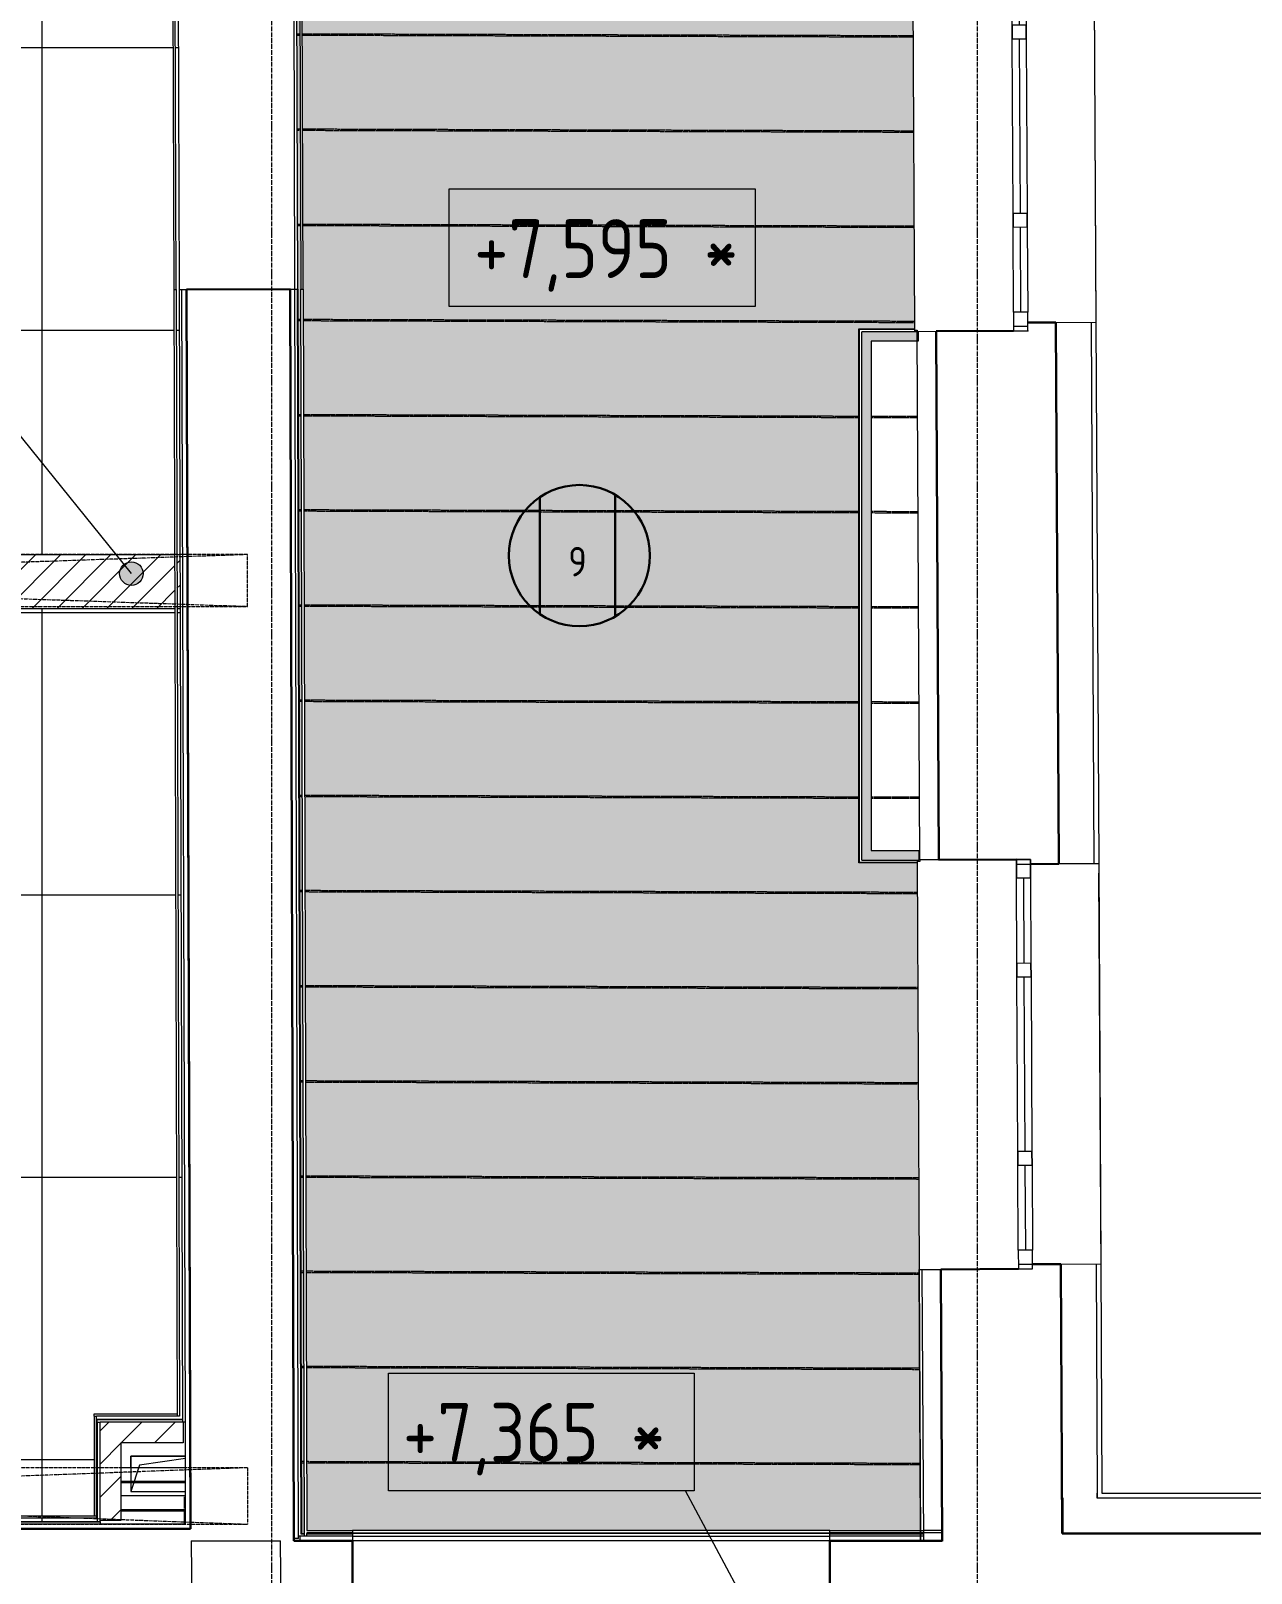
# Model space of a CAD drawing. Header units: millimetres. Extents: x -10474 to 67905, y -3824 to 44223.
# Drawn here: x -1025 to 4163, y 20443 to 26997 of the extents above; entities that cross this region are included whole.
import ezdxf

# ---------------------------------------------------------------- set-up
doc = ezdxf.new("R2010")
doc.units = ezdxf.units.MM
for name, pattern in [('ADSK_Линия сетки', [25, 20, -2.5, 0, -2.5]), ('ADSK_Штрих_ш3 п1_5', [4.5, 3, -1.5]), ('ADSK_Штрихпунктирная 2 точки_ш15 п1_5 п1_5 п1_5', [19.5, 15, -1.5, 0, -1.5, 0, -1.5])]:
    doc.linetypes.add(name, pattern=pattern)
for name, color, linetype, lineweight in [('_ Окна', 7, 'Continuous', 9), ('Аннотация', 7, 'Continuous', 20), ('Каркас', 7, 'Continuous', 18), ('Марки', 7, 'Continuous', 20), ('Обобщенные модели', 7, 'Continuous', 18), ('Окна', 7, 'Continuous', 9), ('Оси', 7, 'Continuous', 9), ('Отметки', 7, 'Continuous', 9), ('Перекрытие', 7, 'Continuous', 18), ('Потолки', 7, 'Continuous', 9), ('Потолки штриховка', 7, 'Continuous', 9), ('Стены внутренние', 7, 'Continuous', 18), ('Стены наружные', 7, 'Continuous', 18), ('Стены несущие', 7, 'Continuous', 30), ('Стены отделка', 7, 'Continuous', 30), ('Стены штриховка', 7, 'Continuous', 9)]:
    doc.layers.add(name, color=color, linetype=linetype, lineweight=lineweight)
doc.layers.add('Линии', color=7, linetype='Continuous', lineweight=9, true_color=0x00a600)
doc.styles.add('GOST Common_2', font='GOST_Common.ttf', dxfattribs={"width": 0.9, "height": 250})
doc.styles.add('GOST Common_4', font='GOST_Common.ttf', dxfattribs={"width": 0.9, "height": 125})
pattern_1 = [(45, (0, 0), (-70.7107, 70.7107), [])]

# ---------------------------------------------------------------- blocks, each defined once
blk = doc.blocks.new('окно трехпол с фрамугой - 1700-2320_h_ _нов_ ОК-26 Е30-4597709-План потолков 2-го этажа')
at = {"layer": '_ Окна', "lineweight": 18}
for p, q in [((-870, 75), (-870, 135)), ((-870, 135), (-790, 135)), ((-790, 135), (-790, 75)), ((-430, 75), (-430, 135)), ((-430, 135), (-370, 135)), ((-370, 135), (-370, 75)), ((370, 75), (370, 135)), ((370, 135), (430, 135)), ((430, 135), (430, 75)), ((790, 135), (790, 75)), ((870, 135), (790, 135)), ((870, 75), (870, 135)), ((-790, 75), (-870, 75)), ((-370, 75), (-430, 75)), ((430, 75), (370, 75)), ((790, 75), (870, 75))]:
    blk.add_line(p, q, dxfattribs=at)
at = {"layer": '_ Окна'}
for p, q in [((-850, 75), (-850, 135)), ((850, 75), (850, 135)), ((-790, 105), (-430, 105)), ((-370, 105), (370, 105)), ((430, 105), (790, 105))]:
    blk.add_line(p, q, dxfattribs=at)
at = {"layer": 'Окна'}
for p, q in [((-870, 135), (-870, 75)), ((-790, 135), (-870, 135)), ((-790, 135), (-430, 135)), ((-370, 135), (-430, 135)), ((-370, 135), (370, 135)), ((430, 135), (370, 135)), ((430, 135), (790, 135)), ((870, 135), (790, 135)), ((870, 75), (870, 135)), ((-870, 75), (-790, 75)), ((-430, 75), (-790, 75)), ((-430, 75), (-370, 75)), ((370, 75), (-370, 75)), ((370, 75), (430, 75)), ((790, 75), (430, 75)), ((790, 75), (870, 75))]:
    blk.add_line(p, q, dxfattribs=at)
blk = doc.blocks.new('окно трехпол с фрамугой - 1700-2320_h_ _нов_-4597698-План потолков 2-го этажа')
at = {"layer": '_ Окна', "lineweight": 18}
for p, q in [((-870, 75), (-870, 135)), ((-870, 135), (-790, 135)), ((-790, 135), (-790, 75)), ((-430, 75), (-430, 135)), ((-430, 135), (-370, 135)), ((-370, 135), (-370, 75)), ((370, 75), (370, 135)), ((370, 135), (430, 135)), ((430, 135), (430, 75)), ((790, 135), (790, 75)), ((870, 135), (790, 135)), ((870, 75), (870, 135)), ((-790, 75), (-870, 75)), ((-370, 75), (-430, 75)), ((430, 75), (370, 75)), ((790, 75), (870, 75))]:
    blk.add_line(p, q, dxfattribs=at)
at = {"layer": '_ Окна'}
for p, q in [((-850, 75), (-850, 135)), ((850, 75), (850, 135)), ((-790, 105), (-430, 105)), ((-370, 105), (370, 105)), ((430, 105), (790, 105))]:
    blk.add_line(p, q, dxfattribs=at)
at = {"layer": 'Окна'}
for p, q in [((-870, 135), (-870, 75)), ((-790, 135), (-870, 135)), ((-790, 135), (-430, 135)), ((-370, 135), (-430, 135)), ((-370, 135), (370, 135)), ((430, 135), (370, 135)), ((430, 135), (790, 135)), ((870, 135), (790, 135)), ((870, 75), (870, 135)), ((-870, 75), (-790, 75)), ((-430, 75), (-790, 75)), ((-430, 75), (-370, 75)), ((370, 75), (-370, 75)), ((370, 75), (430, 75)), ((790, 75), (430, 75)), ((790, 75), (870, 75))]:
    blk.add_line(p, q, dxfattribs=at)
blk = doc.blocks.new('ADSK_Балка_Двутавр_ТипБ_АСТО20-93 - б2 120Х270н-2533730-План потолков 2-го этажа')
at = {"layer": 'Каркас'}
for p, q in [((-2672.1, 2.7), (-2947.6, 2.7)), ((-2672.1, -2.8), (-2947.6, -2.8))]:
    blk.add_line(p, q, dxfattribs=at)
blk = doc.blocks.new('ADSK_Балка_Двутавр_ТипБ_АСТО20-93 - б2 120Х270н-2533731-План потолков 2-го этажа')
at = {"layer": 'Каркас'}
for p, q in [((-2677.7, 2.7), (-2949.2, 2.7)), ((-2677.7, -2.8), (-2949.2, -2.8))]:
    blk.add_line(p, q, dxfattribs=at)
blk = doc.blocks.new('GM_Отверстие прямоугольное _в плите_ - Отверстие-6229375-План потолков 2-го этажа')
at = {"layer": 'Обобщенные модели'}
for p, q in [((-75, 82.6), (-75, -150)), ((-75, -150), (-75, 82.6)), ((-65.4, 82.7), (-37.5, -112.5)), ((75, -150), (75, 83.1)), ((-37.5, -112.5), (75, -150)), ((-75, -150), (75, -150)), ((-26.2, -150), (-75, -150))]:
    blk.add_line(p, q, dxfattribs=at)
blk = doc.blocks.new('Высотные отметки - Рамка-12095-План потолков 2-го этажа')
at = {"layer": 'Аннотация'}
for p, q in [((-6.5, 0), (-6.5, 5)), ((-6.5, 5), (6.5, 5)), ((6.5, 5), (6.5, 0)), ((6.5, 0), (-6.5, 0))]:
    blk.add_line(p, q, dxfattribs=at)

msp = doc.modelspace()

# ---------------------------------------------------------------- hatches: boundary and pattern name
at = {"layer": 'Марки'}
h = msp.add_hatch(color=256, dxfattribs=at)
edge = h.paths.add_edge_path()
edge.add_arc((-597.192, 24690.67), 50, 0, 360)
at = {"layer": 'Потолки штриховка', "lineweight": 18}
h = msp.add_hatch(dxfattribs=at)
h.set_pattern_fill('FP_27', color=256, style=0, pattern_type=2)
h.set_pattern_definition([(0, (0, 762), (762, 76.2), [7.62, -373.38, 7.62, -373.38]), (0, (76.2, 91.44), (762, 76.2), [7.62, -220.98, 7.62, -525.78]), (0, (152.4, 106.68), (762, 76.2), [7.62, -68.58, 7.62, -678.18]), (0, (457.2, 60.96), (762, 76.2), [7.62, -220.98, 7.62, -525.78]), (0, (533.4, 45.72), (762, 76.2), [7.62, -68.58, 7.62, -678.18])])
h.paths.add_polyline_path([(2757.261, 20612), (2756.999, 20615), (148.622, 20615), (148.637, 20612), (2753.56, 20612)])
h.paths.add_polyline_path([(125.636, 20612), (138.631, 20612), (91.471, 36391.493), (78.477, 36391.493), (125.63, 20612)])
h.paths.add_polyline_path([(148.592, 20625), (2757.195, 20625), (2742.747, 23461.482), (2497.87, 23461.482), (2497.87, 23463.482), (2495.87, 23463.482), (2495.87, 25728.4), (2497.87, 25728.4), (2497.87, 25730.4), (2731.245, 25730.4), (2702.114, 31451.28), (2497.87, 31451.28), (2497.87, 31453.28), (2495.87, 31453.28), (2495.87, 33778.306), (2497.87, 33779.375), (2497.87, 33780.306), (2690.328, 33780.306), (2680.362, 35740.947), (2487.87, 35740.947), (2487.87, 36368.493), (101.546, 36368.493), (148.548, 20639.518)])
h.paths.add_polyline_path([(2677.055, 35780.947), (2680.159, 35780.947), (2677.055, 36368.493), (2527.87, 36368.493), (2527.87, 35780.947), (2637.674, 35780.947)])
h.paths.add_polyline_path([(2664.121, 36378.493), (2677.122, 36378.493), (2677.055, 36391.493), (2527.87, 36391.493), (2527.87, 36378.493), (2559.895, 36378.493)])
h.paths.add_polyline_path([(101.546, 36378.493), (2487.87, 36378.493), (2487.87, 36391.493), (101.477, 36391.493), (101.516, 36378.493)])
h = msp.add_hatch(dxfattribs=at)
h.set_pattern_fill('FP_15', color=256, style=0, pattern_type=2)
h.set_pattern_definition([(270, (-3377.03, 25725), (-600, -4e-14), []), (180, (-3377, 25725), (1e-13, 1200), [])])
h.paths.add_polyline_path([(-2243.915, 20663.342), (-742.489, 20663.342), (-742.489, 21097.342), (-379.828, 21097.342), (-390.169, 24541.342), (-403.169, 24541.342), (-393.11, 21110.342), (-745.489, 21110.342), (-745.489, 20676.342), (-4915.788, 20676.342), (-4915.788, 20663.342), (-2263.915, 20663.342)])
h.paths.add_polyline_path([(-2499.245, 20686.342), (-755.489, 20686.342), (-755.489, 21120.342), (-402.897, 21120.342), (-413.169, 24541.342), (-6176.576, 24541.342), (-6176.576, 23431.999), (-6362.788, 23431.999), (-6362.788, 21374.201), (-4915.788, 21374.201), (-4915.788, 20686.342), (-3243.915, 20686.342)])
h.paths.add_polyline_path([(-6385.788, 21374.201), (-6372.788, 21374.201), (-6372.788, 23441.999), (-6186.576, 23441.999), (-6186.576, 24541.342), (-6199.576, 24541.342), (-6199.576, 23456.999), (-6201.576, 23456.999), (-6201.576, 23454.999), (-6385.788, 23454.999), (-6385.788, 21497.841)])
h.paths.add_polyline_path([(-417.241, 24771.342), (-413.859, 24771.342), (-423.073, 27840), (-772.417, 27840), (-772.417, 27852), (-423.109, 27852), (-424.484, 28310), (-6362.788, 28310), (-6362.788, 25691.994), (-6176.576, 25691.994), (-6176.576, 24771.342), (-1053.777, 24771.342)])
h.paths.add_polyline_path([(-6199.576, 24771.342), (-6186.576, 24771.342), (-6186.576, 25681.994), (-6372.788, 25681.994), (-6372.788, 28310), (-6385.788, 28310), (-6385.788, 25668.994), (-6201.578, 25668.994), (-6201.576, 25666.994), (-6199.576, 25666.994), (-6199.576, 25192.195)])
h.paths.add_polyline_path([(-390.859, 24771.342), (-400.073, 27840), (-413.073, 27840), (-403.11, 24771.342), (-392.241, 24771.342)])
h.paths.add_polyline_path([(-401.553, 27852), (-400.109, 27852), (-401.553, 28333), (-6385.788, 28333), (-6385.788, 28320), (-414.514, 28320), (-413.109, 27852), (-411.445, 27852)])
h.paths.add_polyline_path([(-399.553, 28333), (-399.559, 28335), (-401.553, 28333), (-399.559, 28333)])
h.paths.add_polyline_path([(-6385.788, 28333), (-6387.788, 28335), (-6387.788, 28333)])
at = {"layer": 'Потолки штриховка', "lineweight": 18, "true_color": 0x787878}
h = msp.add_hatch(dxfattribs=at)
h.set_pattern_fill('FP_49', color=8, style=0, pattern_type=2)
h.set_pattern_definition([(45, (0, 0), (-53.033, 53.033), [])])
h.paths.add_polyline_path([(-417.241, 24541.342), (-413.169, 24541.342), (-413.859, 24771.342), (-6176.576, 24771.342), (-6176.576, 24541.342), (-1053.777, 24541.342)])
h.paths.add_polyline_path([(-393.11, 24541.342), (-390.169, 24541.342), (-390.859, 24771.342), (-403.859, 24771.342), (-403.11, 24541.342), (-394.241, 24541.342)])
h.paths.add_polyline_path([(-6199.576, 24541.342), (-6186.576, 24541.342), (-6186.576, 24771.342), (-6199.576, 24771.342), (-6199.576, 24551.342)])
at = {"layer": 'Стены внутренние'}
for points in [[(2547.87, 23513.482), (2547.87, 25718.4), (2507.87, 25718.326), (2507.87, 23513.482), (2542.038, 23513.482)], [(2743.309, 25678.4), (2743.509, 25678.4), (2743.309, 25717.677), (2731.299, 25718.4), (2547.87, 25718.326), (2547.87, 25678.4), (2643.06, 25678.4)], [(2508.726, 23473.482), (2749.917, 23473.71), (2749.917, 23513.482), (2507.87, 23513.482), (2507.87, 23473.482)]]:
    msp.add_hatch(color=256, dxfattribs=at).paths.add_polyline_path(points)
at = {"layer": 'Стены внутренние', "lineweight": 9, "true_color": 0x005b00}
h = msp.add_hatch(dxfattribs=at)
h.set_pattern_fill('FP_5', color=98, style=0, pattern_type=2)
h.set_pattern_definition(pattern_1)
h.paths.add_polyline_path([(-642.489, 20997.342), (-376.489, 20997.342), (-376.489, 21085.342), (-730.489, 21085.342), (-730.489, 20997.342), (-692.41, 20997.342)])
h = msp.add_hatch(dxfattribs=at)
h.set_pattern_fill('FP_5', color=98, style=0, pattern_type=2)
h.set_pattern_definition(pattern_1)
h.paths.add_polyline_path([(-692.41, 20667.342), (-642.489, 20667.342), (-642.489, 20997.342), (-730.489, 20997.342), (-730.489, 20667.342)])

# ---------------------------------------------------------------- linework, layer by layer
at = {"layer": 'Каркас', "color": 8, "linetype": 'ADSK_Штрих_ш3 п1_5', "lineweight": 9, "true_color": 0x808080}
for p, q in [((119.592, 26983.221), (106.591, 26983.26)), ((106.605, 26978.858), (119.605, 26978.819)), ((2724.916, 26975.435), (129.592, 26983.191)), ((129.605, 26978.789), (2724.939, 26971.034)), ((120.8, 26578.814), (107.8, 26578.853)), ((107.813, 26574.451), (120.813, 26574.412)), ((2726.972, 26571.026), (130.8, 26578.784)), ((130.813, 26574.382), (2726.994, 26566.624)), ((122.009, 26174.407), (109.008, 26174.446)), ((109.022, 26170.044), (122.022, 26170.005)), ((2729.027, 26166.616), (132.009, 26174.377)), ((132.022, 26169.975), (2729.05, 26162.215)), ((123.217, 25770), (110.217, 25770.039)), ((110.23, 25765.637), (123.23, 25765.598)), ((2731.083, 25762.207), (133.217, 25769.97)), ((133.23, 25765.568), (2731.105, 25757.805)), ((124.425, 25365.593), (111.425, 25365.632)), ((2495.87, 25358.506), (134.426, 25365.563)), ((111.438, 25361.23), (124.439, 25361.191)), ((134.439, 25361.161), (2495.87, 25354.105)), ((2745.139, 25357.761), (2547.87, 25358.351)), ((2547.87, 25353.949), (2745.161, 25353.36)), ((125.634, 24961.186), (112.634, 24961.225)), ((112.647, 24956.823), (125.647, 24956.784)), ((2495.87, 24954.103), (135.634, 24961.156)), ((135.647, 24956.754), (2495.87, 24949.701)), ((2747.194, 24953.352), (2547.87, 24953.947)), ((2547.87, 24949.546), (2747.217, 24948.95)), ((126.842, 24556.779), (113.842, 24556.818)), ((113.855, 24552.416), (126.856, 24552.377)), ((2495.87, 24549.699), (136.843, 24556.749)), ((136.856, 24552.347), (2495.87, 24545.298)), ((2749.25, 24548.942), (2547.87, 24549.544)), ((2547.87, 24545.142), (2749.272, 24544.54)), ((128.051, 24152.372), (115.051, 24152.41)), ((115.064, 24148.009), (128.064, 24147.97)), ((2495.87, 24145.296), (138.051, 24152.342)), ((138.064, 24147.94), (2495.87, 24140.894)), ((2751.306, 24144.533), (2547.87, 24145.141)), ((2547.87, 24140.739), (2751.328, 24140.131)), ((129.259, 23747.965), (116.259, 23748.003)), ((116.272, 23743.602), (129.273, 23743.563)), ((2495.87, 23740.893), (139.26, 23747.935)), ((139.273, 23743.533), (2495.87, 23736.491)), ((2753.361, 23740.123), (2547.87, 23740.737)), ((2547.87, 23736.335), (2753.383, 23735.721)), ((130.468, 23343.558), (117.468, 23343.596)), ((117.481, 23339.195), (130.481, 23339.156)), ((2743.416, 23335.749), (140.468, 23343.528)), ((140.481, 23339.126), (2743.439, 23331.348)), ((131.676, 22939.151), (118.676, 22939.189)), ((2745.472, 22931.34), (141.677, 22939.121)), ((118.689, 22934.788), (131.69, 22934.749)), ((141.69, 22934.719), (2745.494, 22926.938)), ((132.885, 22534.744), (119.885, 22534.782)), ((119.898, 22530.381), (132.898, 22530.342)), ((2747.527, 22526.93), (142.885, 22534.714)), ((142.898, 22530.312), (2747.55, 22522.529)), ((134.093, 22130.337), (121.093, 22130.375)), ((121.106, 22125.974), (134.106, 22125.935)), ((2749.583, 22122.521), (144.093, 22130.307)), ((144.107, 22125.905), (2749.605, 22118.119)), ((135.302, 21725.929), (122.302, 21725.968)), ((122.315, 21721.567), (135.315, 21721.528)), ((2751.639, 21718.111), (145.302, 21725.9)), ((145.315, 21721.498), (2751.661, 21713.709)), ((136.51, 21321.522), (123.51, 21321.561)), ((123.523, 21317.16), (136.523, 21317.121)), ((2753.694, 21313.702), (146.51, 21321.493)), ((146.524, 21317.091), (2753.717, 21309.3)), ((137.719, 20917.115), (124.719, 20917.154)), ((124.732, 20912.753), (137.732, 20912.714)), ((2755.75, 20909.292), (147.719, 20917.086)), ((147.732, 20912.684), (2755.772, 20904.89)), ((-367.21, 20891.342), (-642.489, 20891.342)), ((-366.849, 20771.342), (-642.489, 20771.342)), ((-370.993, 20771.342), (-642.489, 20771.342)), ((-370.993, 20651.342), (-370.993, 20771.342))]:
    msp.add_line(p, q, dxfattribs=at)
at = {"layer": 'Линии', "color": 5, "lineweight": 30, "true_color": 0x0000ff}
for p, q in [((1138.898, 25015.268), (1138.898, 24518.887)), ((1458.898, 24508.125), (1458.898, 25026.029))]:
    msp.add_line(p, q, dxfattribs=at)
at = {"layer": 'Линии', "color": 7, "linetype": 'ADSK_Штрихпунктирная 2 точки_ш15 п1_5 п1_5 п1_5'}
for p, q in [((-6566.225, 24771.342), (-103.725, 24551.342)), ((-103.725, 24771.342), (-6566.225, 24551.342)), ((-103.725, 24771.342), (-6566.225, 24771.342)), ((-103.725, 24551.342), (-103.725, 24771.342)), ((-6566.225, 24551.342), (-103.725, 24551.342)), ((-103.725, 20891.342), (-6566.225, 20891.342)), ((-103.725, 20891.342), (-6566.225, 20651.342)), ((-6566.225, 20891.342), (-103.725, 20651.342)), ((-103.725, 20891.342), (-103.725, 20651.342)), ((-6566.225, 20651.342), (-103.725, 20651.342))]:
    msp.add_line(p, q, dxfattribs=at)
at = {"layer": 'Линии', "color": 5, "lineweight": 30, "true_color": 0x0000ff}
msp.add_circle((1307.426, 24767.077), 300, dxfattribs=at)
at = {"layer": 'Марки'}
msp.add_line((-597.192, 24690.67), (-1087.739, 25300.349), dxfattribs=at)
msp.add_circle((-597.192, 24690.67), 50, dxfattribs=at)
at = {"layer": 'Оси', "linetype": 'ADSK_Линия сетки'}
for p, q in [((-0.435, -3024.361), (-0.435, 44222.998)), ((2999.565, -3024.361), (2999.565, 44222.998))]:
    msp.add_line(p, q, dxfattribs=at)
at = {"layer": 'Отметки', "lineweight": 20}
for p, q in [((1758.399, 20793.434), (1145.368, 20793.434)), ((2242.865, 19888.434), (1758.399, 20793.434))]:
    msp.add_line(p, q, dxfattribs=at)
at = {"layer": 'Перекрытие'}
for p, q in [((120, 26574.415), (120, 26578.816)), ((120, 26170.011), (120, 26174.413)), ((120, 25765.608), (120, 25770.009)), ((120, 25361.204), (120, 25365.606)), ((2643.06, 25358.066), (2643.06, 25353.665)), ((120, 24956.801), (120, 24961.203)), ((2643.06, 24953.663), (2643.06, 24949.261)), ((120, 24552.397), (120, 24556.799)), ((2643.06, 24549.26), (2643.06, 24544.858)), ((120, 24147.994), (120, 24152.396)), ((2643.06, 24144.856), (2643.06, 24140.454)), ((120, 23743.591), (120, 23747.992)), ((2643.06, 23740.453), (2643.06, 23736.051)), ((120, 23339.187), (120, 23343.589)), ((120, 22934.784), (120, 22939.185)), ((120, 22530.38), (120, 22534.782))]:
    msp.add_line(p, q, dxfattribs=at)
at = {"layer": 'Потолки'}
for p, q in [((-6176.576, 24771.342), (-413.859, 24771.342)), ((-403.859, 24771.342), (-390.859, 24771.342)), ((-413.169, 24541.342), (-6176.576, 24541.342)), ((-390.169, 24541.342), (-403.169, 24541.342)), ((2757.195, 20625), (2751.56, 21733.672)), ((125.63, 20612), (138.631, 20612))]:
    msp.add_line(p, q, dxfattribs=at)
at = {"layer": 'Стены внутренние'}
for p, q in [((-421.445, 27297.763), (-417.241, 25897.769)), ((-407.241, 25897.799), (-411.445, 27297.793)), ((97.83, 25899.309), (93.647, 27299.302)), ((118.647, 27299.377), (122.83, 25899.383)), ((132.83, 25899.413), (128.647, 27299.407)), ((2743.275, 25724.431), (2743.299, 25719.677)), ((2683.06, 25353.545), (2683.06, 25357.947)), ((2683.06, 24949.142), (2683.06, 24953.543)), ((2683.06, 24544.738), (2683.06, 24549.14)), ((2683.06, 24140.335), (2683.06, 24144.737)), ((2683.06, 23735.932), (2683.06, 23740.333)), ((2754.715, 23473.71), (2754.747, 23467.513)), ((-755.489, 21110.342), (-755.489, 20686.342)), ((-755.489, 21110.342), (-745.489, 21110.342)), ((-745.489, 20686.342), (-745.489, 21110.342)), ((2371.299, 20625), (342.111, 20625)), ((342.111, 20615), (2371.299, 20615)), ((2371.299, 20580), (342.111, 20580))]:
    msp.add_line(p, q, dxfattribs=at)
at = {"layer": 'Стены наружные'}
for p, q in [((2722.455, 27459.594), (2731.245, 25730.4)), ((3494.598, 27433.518), (3503.122, 25756.54)), ((3504.144, 25752.154), (3495.631, 27427.027)), ((-398.445, 27297.832), (-394.241, 25897.838)), ((109.83, 25899.344), (105.647, 27299.338)), ((2731.275, 25724.37), (2743.275, 25724.431)), ((3504.134, 25754.174), (3503.134, 25754.169)), ((3503.144, 25752.149), (3504.144, 25752.154)), ((2754.747, 23467.513), (2742.747, 23467.452)), ((2742.777, 23461.482), (2751.56, 21733.672)), ((3514.807, 23457.573), (3523.453, 21756.595)), ((3516.007, 23418.25), (3515.007, 23418.245)), ((3516.013, 23417.028), (3515.013, 23417.023)), ((3524.632, 21721.383), (3516.007, 23418.25)), ((3523.632, 21721.378), (3524.632, 21721.383)), ((-742.489, 21085.342), (-742.489, 20663.342)), ((-742.489, 21085.342), (-730.489, 21085.342)), ((-730.489, 20663.342), (-730.489, 21085.342)), ((2371.299, 20612), (342.111, 20612)), ((342.111, 20600), (2371.299, 20600))]:
    msp.add_line(p, q, dxfattribs=at)
at = {"layer": 'Стены несущие'}
for p, q in [((-362.242, 25897.934), (-346.489, 20651.342)), ((-362.167, 25897.934), (77.831, 25899.249)), ((-346.429, 20631.342), (-362.167, 25897.934)), ((93.696, 20589.961), (77.831, 25899.249)), ((3213.115, 25757.066), (3333.114, 25757.676)), ((3344.809, 23456.709), (3333.114, 25757.676)), ((2823.298, 25720.084), (3153.294, 25721.761)), ((2834.714, 23474.117), (2823.298, 25720.084)), ((3213.303, 25720.066), (3213.293, 25722.066)), ((3164.71, 23475.794), (2834.714, 23474.117)), ((3344.809, 23456.709), (3224.811, 23456.099)), ((2843.558, 21734.139), (3173.554, 21735.817)), ((2849.425, 20579.9), (2843.558, 21734.139)), ((3233.452, 21756.121), (3353.45, 21756.731)), ((3353.45, 21756.731), (3359.266, 20612.525)), ((-6327.984, 20631.342), (-346.429, 20631.342)), ((93.726, 20580), (93.696, 20589.961)), ((93.726, 20580), (342.111, 20580)), ((342.111, 20580), (342.111, 20010)), ((2371.299, 20580), (2849.425, 20580)), ((2371.299, 20010), (2371.299, 20580)), ((7764.123, 20612.525), (3359.266, 20612.525))]:
    msp.add_line(p, q, dxfattribs=at)
at = {"layer": 'Стены отделка', "lineweight": 9}
for p, q in [((-417.241, 25897.769), (-407.241, 25897.799)), ((-417.241, 25897.769), (-402.867, 21110.342)), ((-407.241, 25897.799), (-392.867, 21110.342)), ((-394.241, 25897.838), (-362.242, 25897.934)), ((-394.241, 25897.838), (-379.792, 21085.342)), ((77.831, 25899.249), (109.83, 25899.344)), ((113.696, 20590.021), (97.83, 25899.309)), ((109.83, 25899.344), (125.63, 20612)), ((122.83, 25899.383), (132.83, 25899.413)), ((138.631, 20612), (122.83, 25899.383)), ((132.83, 25899.413), (148.592, 20625)), ((3333.114, 25757.676), (3503.112, 25758.54)), ((3483.112, 25758.438), (3483.122, 25756.438)), ((3503.122, 25756.54), (3514.807, 23457.573)), ((2495.87, 25730.4), (2731.245, 25730.4)), ((2495.87, 23463.482), (2495.87, 25728.4)), ((2507.87, 23473.482), (2507.87, 25718.4)), ((2748.087, 25718.4), (2507.87, 25718.4)), ((2731.245, 25730.4), (2731.306, 25718.4)), ((2743.299, 25719.677), (2823.298, 25720.084)), ((2754.715, 23473.71), (2743.299, 25719.677)), ((2748.087, 25718.4), (2748.087, 25678.4)), ((2748.087, 25678.4), (2547.87, 25678.4)), ((2547.87, 25678.4), (2547.87, 23513.482)), ((2507.87, 23473.482), (2749.917, 23473.482)), ((2547.87, 23513.482), (2749.917, 23513.482)), ((2742.716, 23473.482), (2742.777, 23461.482)), ((2749.917, 23513.482), (2749.917, 23473.482)), ((2834.714, 23474.117), (2754.715, 23473.71)), ((2742.777, 23461.482), (2497.87, 23461.482)), ((3514.807, 23457.573), (3344.809, 23456.709)), ((2751.56, 21733.672), (2843.558, 21734.139)), ((2763.564, 21732.733), (2763.559, 21733.733)), ((3353.45, 21756.731), (3523.448, 21757.595)), ((3503.448, 21757.494), (3503.453, 21756.494)), ((3523.453, 21756.595), (3528.404, 20782.525)), ((-755.489, 21120.342), (-402.897, 21120.342)), ((-755.489, 21110.342), (-755.489, 21120.342)), ((-392.867, 21110.342), (-745.489, 21110.342)), ((-742.489, 21097.342), (-379.828, 21097.342)), ((-742.489, 21085.342), (-742.489, 21097.342)), ((-367.792, 21085.342), (-730.489, 21085.342)), ((-376.489, 21085.342), (-376.489, 20997.342)), ((-366.489, 20651.342), (-367.792, 21085.342)), ((-642.489, 20997.342), (-642.489, 20667.342)), ((-376.489, 20997.342), (-642.489, 20997.342)), ((3508.404, 20782.525), (3508.505, 20762.525)), ((3508.505, 20762.525), (3508.505, 20782.525)), ((3528.404, 20782.525), (7764.123, 20782.525)), ((3363.61, 20762.525), (3358.504, 20762.525)), ((3363.61, 20612.525), (3363.61, 20762.525)), ((7764.123, 20762.525), (3508.505, 20762.525)), ((-366.489, 20651.342), (-6397.788, 20651.342)), ((-6385.788, 20663.342), (-730.489, 20663.342)), ((-745.489, 20676.342), (-6372.788, 20676.342)), ((-6362.788, 20686.342), (-745.489, 20686.342)), ((-745.489, 20686.342), (-745.489, 20676.342)), ((-642.489, 20667.342), (-730.489, 20667.342)), ((-730.489, 20663.342), (-730.489, 20651.342)), ((-346.489, 20651.342), (-346.429, 20631.342)), ((-346.429, 20631.342), (-6397.788, 20631.342)), ((113.696, 20590.021), (93.696, 20589.961)), ((342.111, 20600), (113.666, 20600)), ((120, 20580), (120, 20600)), ((148.592, 20625), (342.111, 20625)), ((148.622, 20615), (148.631, 20612)), ((342.111, 20615), (148.622, 20615)), ((148.631, 20612), (342.111, 20612)), ((342.111, 20625), (342.111, 20615)), ((342.111, 20612), (342.111, 20580)), ((2371.299, 20615), (2371.299, 20625)), ((2371.299, 20625), (2769.195, 20625)), ((2769.246, 20615), (2371.299, 20615)), ((2371.299, 20580), (2371.299, 20612)), ((2371.299, 20612), (2769.261, 20612)), ((2769.424, 20600), (2371.299, 20600)), ((2757.424, 20580), (2757.195, 20625)), ((2769.424, 20600), (2769.424, 20580)), ((2769.426, 20579.493), (2769.424, 20580)), ((2849.425, 20579.9), (2769.426, 20579.493))]:
    msp.add_line(p, q, dxfattribs=at)
at = {"layer": 'Стены штриховка'}
for p, q in [((-377.792, 21085.342), (-392.241, 25897.844)), ((-367.792, 21085.342), (-382.241, 25897.874)), ((107.83, 25899.338), (123.636, 20610)), ((3483.122, 25756.438), (3494.807, 23457.472)), ((2495.87, 25728.4), (2495.87, 25730.4)), ((2731.255, 25728.4), (2495.87, 25728.4)), ((2497.87, 23461.482), (2497.87, 25730.4)), ((2742.767, 23463.482), (2495.87, 23463.482)), ((2495.87, 23461.482), (2495.87, 23463.482)), ((2497.87, 23461.482), (2495.87, 23461.482)), ((2759.424, 20580), (2753.56, 21733.682)), ((2763.564, 21732.733), (2769.424, 20580)), ((3503.453, 21756.494), (3508.404, 20782.525)), ((-379.822, 21095.342), (-742.489, 21095.342)), ((-6387.788, 20661.342), (-730.489, 20661.342)), ((-343.382, 20580), (36.639, 20580)), ((-343.382, 20580), (-338.613, 20121.342)), ((42.566, 20010), (36.639, 20580)), ((123.636, 20610), (138.637, 20610)), ((138.666, 20600), (138.631, 20612)), ((148.666, 20600), (148.631, 20612)), ((148.637, 20610), (342.111, 20610)), ((2371.299, 20610), (2769.271, 20610)), ((2849.196, 20625), (2769.195, 20625)), ((2849.247, 20615), (2769.246, 20615))]:
    msp.add_line(p, q, dxfattribs=at)

# ---------------------------------------------------------------- block references
at = {"layer": 'Каркас', "rotation": 180}
for name, p in [('ADSK_Балка_Двутавр_ТипБ_АСТО20-93 - б2 120Х270н-2533730-План потолков 2-го этажа', (-3314.608, 20831.342)), ('ADSK_Балка_Двутавр_ТипБ_АСТО20-93 - б2 120Х270н-2533731-План потолков 2-го этажа', (-3320.151, 20711.342))]:
    msp.add_blockref(name, p, dxfattribs=at)
at = {"layer": 'Обобщенные модели', "rotation": 270.0000000000001}
msp.add_blockref('GM_Отверстие прямоугольное _в плите_ - Отверстие-6229375-План потолков 2-го этажа', (-450, 20865.136), dxfattribs=at)
at = {"layer": 'Окна', "rotation": 270.2912255442423}
for name, p in [('окно трехпол с фрамугой - 1700-2320_h_ _нов_-4597698-План потолков 2-го этажа', (3073.873, 26591.369)), ('окно трехпол с фрамугой - 1700-2320_h_ _нов_ ОК-26 Е30-4597709-План потолков 2-го этажа', (3094.133, 22605.424))]:
    msp.add_blockref(name, p, dxfattribs=at)
at = {"layer": 'Отметки', "lineweight": 20, "xscale": 99.99999999999993, "yscale": 99.99999999999993, "zscale": 99.99999999999993}
for p in [(1404.159, 25826.072), (1145.368, 20793.434)]:
    msp.add_blockref('Высотные отметки - Рамка-12095-План потолков 2-го этажа', p, dxfattribs=at)

# ---------------------------------------------------------------- texts
at = {"layer": 'Аннотация', "lineweight": 9, "insert": (1299.596, 24741.261), "char_height": 125, "width": 175.5, "attachment_point": 5, "line_spacing_factor": 1.022766, "style": 'GOST Common_4'}
msp.add_mtext('\\pt180,360,540,720,900,1080,1260,1440,1620,1800,1980,2160,2340,2520,2700,2880,3060,3240,3420,3600,3780,3960,4140,4320,4500,4680,4860,5040,5220,5400,5580,5760;9 ', dxfattribs=at)
at = {"layer": 'Отметки', "lineweight": 20, "char_height": 250, "width": 1306.39347, "attachment_point": 1, "line_spacing_factor": 1.022761, "style": 'GOST Common_2'}
for s, insert in [('+7,595 *', (859.829, 26196.706)), ('+7,365 *', (556.963, 21166.786))]:
    msp.add_mtext(s, dxfattribs=dict(at, insert=insert))

doc.saveas('drawing.dxf')
